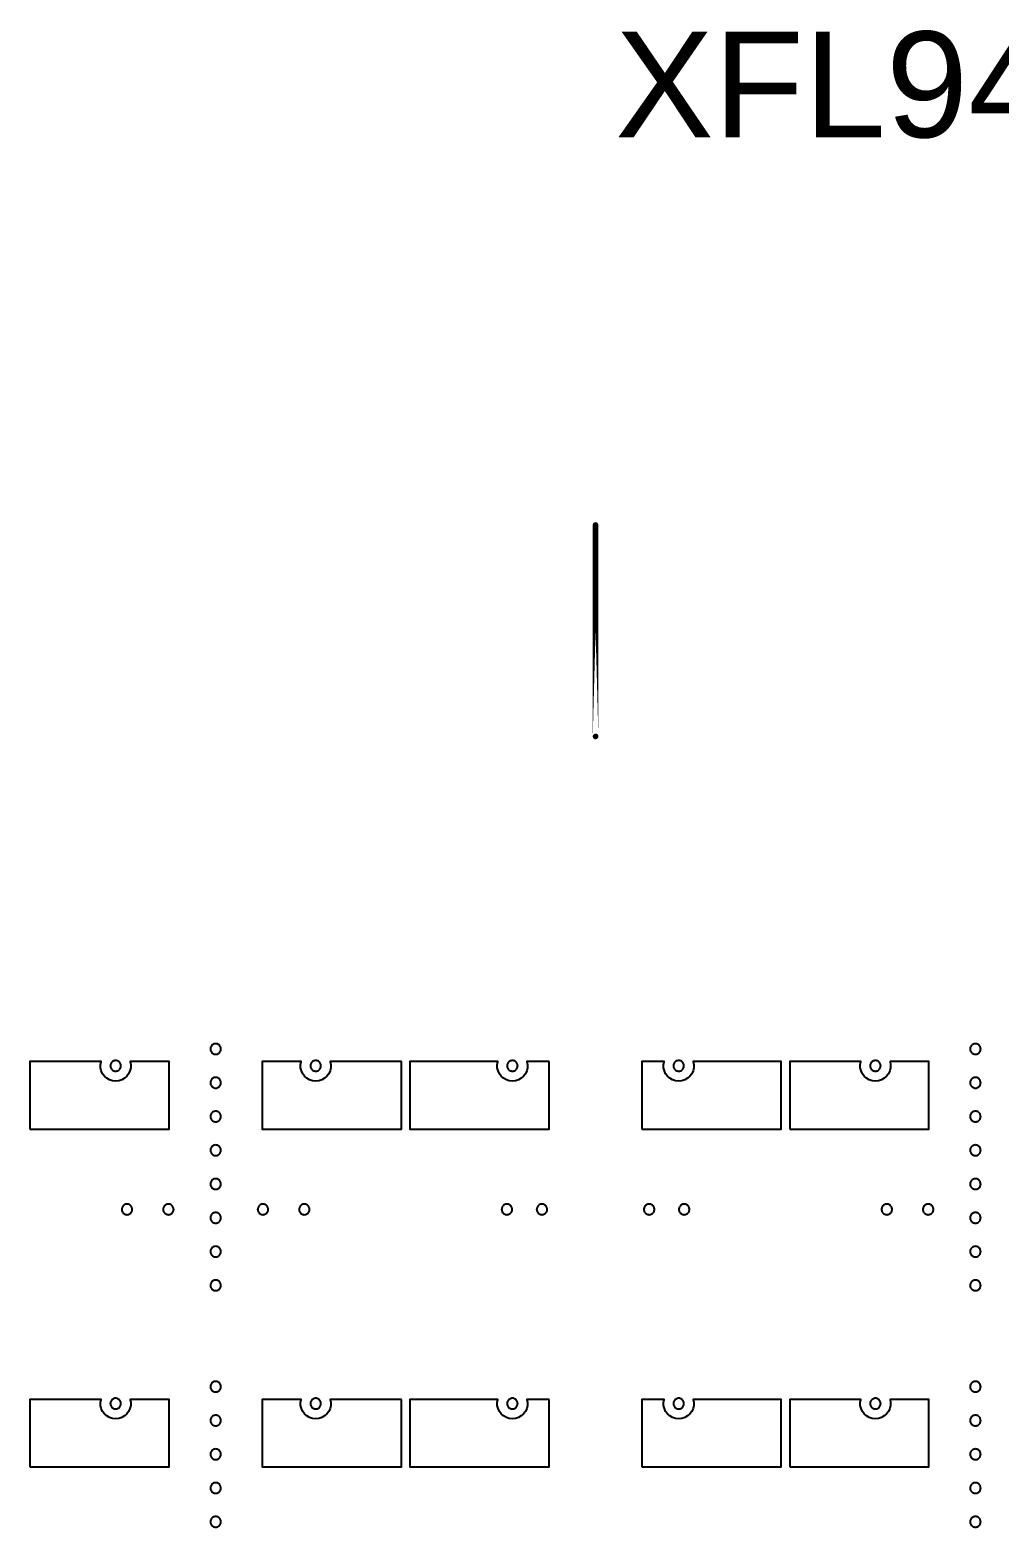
# Model space of a CAD drawing. Extents: x -100 to 100, y -100 to 100.
# Drawn here: x -18.8 to -5.05, y 49.98 to 71.22 of the extents above; entities that cross this region are included whole.
import ezdxf

# ---------------------------------------------------------------- set-up
doc = ezdxf.new("R2010")
doc.units = 0
doc.layers.get('0').update_dxf_attribs({"linetype": 'continuous'})
doc.layers.add('C4', color=7, linetype='continuous')
doc.styles.get("Standard").update_dxf_attribs({"font": 'ARIAL.TTF'})

# ---------------------------------------------------------------- blocks, each defined once
blk = doc.blocks.new('LDI_XFL94-0512-011_C4_B1')
at = {"layer": 'C4'}
for points in [[(-16.168, -53.338), (-16.177, -53.339), (-16.187, -53.341), (-16.196, -53.344), (-16.205, -53.348), (-16.213, -53.354), (-16.221, -53.36), (-16.227, -53.368), (-16.233, -53.376), (-16.237, -53.384), (-16.24, -53.394), (-16.242, -53.403), (-16.243, -53.413), (-16.242, -53.423), (-16.24, -53.433), (-16.237, -53.442), (-16.233, -53.451), (-16.227, -53.459), (-16.221, -53.466), (-16.213, -53.473), (-16.205, -53.478), (-16.196, -53.482), (-16.187, -53.486), (-16.177, -53.488), (-16.168, -53.488), (-16.158, -53.488), (-16.148, -53.486), (-16.139, -53.482), (-16.13, -53.478), (-16.122, -53.473), (-16.115, -53.466), (-16.108, -53.459), (-16.103, -53.451), (-16.098, -53.442), (-16.095, -53.433), (-16.093, -53.423), (-16.093, -53.413), (-16.093, -53.403), (-16.095, -53.394), (-16.098, -53.384), (-16.103, -53.376), (-16.108, -53.368), (-16.115, -53.36), (-16.122, -53.354), (-16.13, -53.348), (-16.139, -53.344), (-16.148, -53.341), (-16.158, -53.339), (-16.168, -53.338)], [(-5.389, -53.338), (-5.399, -53.339), (-5.409, -53.341), (-5.418, -53.344), (-5.427, -53.348), (-5.435, -53.354), (-5.442, -53.36), (-5.449, -53.368), (-5.454, -53.376), (-5.459, -53.384), (-5.462, -53.394), (-5.464, -53.403), (-5.464, -53.413), (-5.464, -53.423), (-5.462, -53.433), (-5.459, -53.442), (-5.454, -53.451), (-5.449, -53.459), (-5.442, -53.466), (-5.435, -53.473), (-5.427, -53.478), (-5.418, -53.482), (-5.409, -53.486), (-5.399, -53.488), (-5.389, -53.488), (-5.379, -53.488), (-5.37, -53.486), (-5.361, -53.482), (-5.352, -53.478), (-5.344, -53.473), (-5.336, -53.466), (-5.33, -53.459), (-5.324, -53.451), (-5.32, -53.442), (-5.317, -53.433), (-5.315, -53.423), (-5.314, -53.413), (-5.315, -53.403), (-5.317, -53.394), (-5.32, -53.384), (-5.324, -53.376), (-5.33, -53.368), (-5.336, -53.36), (-5.344, -53.354), (-5.352, -53.348), (-5.361, -53.344), (-5.37, -53.341), (-5.379, -53.339), (-5.389, -53.338)], [(-18.802, -54.551), (-16.826, -54.551), (-16.826, -53.593), (-17.38, -53.593), (-17.372, -53.636), (-17.373, -53.681), (-17.383, -53.724), (-17.402, -53.764), (-17.429, -53.799), (-17.462, -53.828), (-17.501, -53.85), (-17.543, -53.864), (-17.587, -53.868), (-17.631, -53.864), (-17.673, -53.85), (-17.712, -53.828), (-17.745, -53.799), (-17.772, -53.764), (-17.79, -53.724), (-17.801, -53.681), (-17.802, -53.636), (-17.794, -53.593), (-18.802, -53.593), (-18.802, -54.551)], [(-17.587, -53.578), (-17.597, -53.578), (-17.606, -53.58), (-17.616, -53.583), (-17.624, -53.588), (-17.632, -53.593), (-17.64, -53.6), (-17.646, -53.607), (-17.652, -53.615), (-17.656, -53.624), (-17.659, -53.633), (-17.661, -53.643), (-17.662, -53.653), (-17.661, -53.662), (-17.659, -53.672), (-17.656, -53.681), (-17.652, -53.69), (-17.646, -53.698), (-17.64, -53.706), (-17.632, -53.712), (-17.624, -53.718), (-17.616, -53.722), (-17.606, -53.725), (-17.597, -53.727), (-17.587, -53.728), (-17.577, -53.727), (-17.567, -53.725), (-17.558, -53.722), (-17.549, -53.718), (-17.541, -53.712), (-17.534, -53.706), (-17.527, -53.698), (-17.522, -53.69), (-17.518, -53.681), (-17.514, -53.672), (-17.512, -53.662), (-17.512, -53.653), (-17.512, -53.643), (-17.514, -53.633), (-17.518, -53.624), (-17.522, -53.615), (-17.527, -53.607), (-17.534, -53.6), (-17.541, -53.593), (-17.549, -53.588), (-17.558, -53.583), (-17.567, -53.58), (-17.577, -53.578), (-17.587, -53.578)], [(-13.533, -53.593), (-14.541, -53.593), (-14.534, -53.636), (-14.535, -53.681), (-14.545, -53.724), (-14.564, -53.764), (-14.59, -53.799), (-14.624, -53.828), (-14.662, -53.85), (-14.704, -53.864), (-14.749, -53.868), (-14.793, -53.864), (-14.835, -53.85), (-14.873, -53.828), (-14.907, -53.799), (-14.933, -53.764), (-14.952, -53.724), (-14.962, -53.681), (-14.963, -53.636), (-14.956, -53.593), (-15.509, -53.593), (-15.509, -54.551), (-13.533, -54.551), (-13.533, -53.593)], [(-14.749, -53.578), (-14.758, -53.578), (-14.768, -53.58), (-14.777, -53.583), (-14.786, -53.588), (-14.794, -53.593), (-14.802, -53.6), (-14.808, -53.607), (-14.813, -53.615), (-14.818, -53.624), (-14.821, -53.633), (-14.823, -53.643), (-14.824, -53.653), (-14.823, -53.662), (-14.821, -53.672), (-14.818, -53.681), (-14.813, -53.69), (-14.808, -53.698), (-14.802, -53.706), (-14.794, -53.712), (-14.786, -53.718), (-14.777, -53.722), (-14.768, -53.725), (-14.758, -53.727), (-14.749, -53.728), (-14.739, -53.727), (-14.729, -53.725), (-14.72, -53.722), (-14.711, -53.718), (-14.703, -53.712), (-14.695, -53.706), (-14.689, -53.698), (-14.684, -53.69), (-14.679, -53.681), (-14.676, -53.672), (-14.674, -53.662), (-14.674, -53.653), (-14.674, -53.643), (-14.676, -53.633), (-14.679, -53.624), (-14.684, -53.615), (-14.689, -53.607), (-14.695, -53.6), (-14.703, -53.593), (-14.711, -53.588), (-14.72, -53.583), (-14.729, -53.58), (-14.739, -53.578), (-14.749, -53.578)], [(-11.437, -53.593), (-11.751, -53.593), (-11.743, -53.636), (-11.744, -53.681), (-11.755, -53.724), (-11.773, -53.764), (-11.8, -53.799), (-11.833, -53.828), (-11.872, -53.85), (-11.914, -53.864), (-11.958, -53.868), (-12.002, -53.864), (-12.044, -53.85), (-12.083, -53.828), (-12.116, -53.799), (-12.143, -53.764), (-12.162, -53.724), (-12.172, -53.681), (-12.173, -53.636), (-12.165, -53.593), (-13.413, -53.593), (-13.413, -54.551), (-11.437, -54.551), (-11.437, -53.593)], [(-11.958, -53.578), (-11.968, -53.578), (-11.977, -53.58), (-11.987, -53.583), (-11.996, -53.588), (-12.004, -53.593), (-12.011, -53.6), (-12.018, -53.607), (-12.023, -53.615), (-12.027, -53.624), (-12.031, -53.633), (-12.032, -53.643), (-12.033, -53.653), (-12.032, -53.662), (-12.031, -53.672), (-12.027, -53.681), (-12.023, -53.69), (-12.018, -53.698), (-12.011, -53.706), (-12.004, -53.712), (-11.996, -53.718), (-11.987, -53.722), (-11.977, -53.725), (-11.968, -53.727), (-11.958, -53.728), (-11.948, -53.727), (-11.939, -53.725), (-11.929, -53.722), (-11.921, -53.718), (-11.912, -53.712), (-11.905, -53.706), (-11.899, -53.698), (-11.893, -53.69), (-11.889, -53.681), (-11.886, -53.672), (-11.884, -53.662), (-11.883, -53.653), (-11.884, -53.643), (-11.886, -53.633), (-11.889, -53.624), (-11.893, -53.615), (-11.899, -53.607), (-11.905, -53.6), (-11.912, -53.593), (-11.921, -53.588), (-11.929, -53.583), (-11.939, -53.58), (-11.948, -53.578), (-11.958, -53.578)], [(-10.12, -54.551), (-8.144, -54.551), (-8.144, -53.593), (-9.392, -53.593), (-9.384, -53.636), (-9.385, -53.681), (-9.395, -53.724), (-9.414, -53.764), (-9.441, -53.799), (-9.474, -53.828), (-9.513, -53.85), (-9.555, -53.864), (-9.599, -53.868), (-9.643, -53.864), (-9.685, -53.85), (-9.724, -53.828), (-9.757, -53.799), (-9.784, -53.764), (-9.802, -53.724), (-9.813, -53.681), (-9.814, -53.636), (-9.806, -53.593), (-10.12, -53.593), (-10.12, -54.551)], [(-9.599, -53.578), (-9.609, -53.578), (-9.618, -53.58), (-9.628, -53.583), (-9.636, -53.588), (-9.644, -53.593), (-9.652, -53.6), (-9.658, -53.607), (-9.664, -53.615), (-9.668, -53.624), (-9.671, -53.633), (-9.673, -53.643), (-9.674, -53.653), (-9.673, -53.662), (-9.671, -53.672), (-9.668, -53.681), (-9.664, -53.69), (-9.658, -53.698), (-9.652, -53.706), (-9.644, -53.712), (-9.636, -53.718), (-9.628, -53.722), (-9.618, -53.725), (-9.609, -53.727), (-9.599, -53.728), (-9.589, -53.727), (-9.579, -53.725), (-9.57, -53.722), (-9.561, -53.718), (-9.553, -53.712), (-9.546, -53.706), (-9.539, -53.698), (-9.534, -53.69), (-9.53, -53.681), (-9.526, -53.672), (-9.524, -53.662), (-9.524, -53.653), (-9.524, -53.643), (-9.526, -53.633), (-9.53, -53.624), (-9.534, -53.615), (-9.539, -53.607), (-9.546, -53.6), (-9.553, -53.593), (-9.561, -53.588), (-9.57, -53.583), (-9.579, -53.58), (-9.589, -53.578), (-9.599, -53.578)], [(-8.024, -54.551), (-6.048, -54.551), (-6.048, -53.593), (-6.601, -53.593), (-6.593, -53.636), (-6.595, -53.681), (-6.605, -53.724), (-6.624, -53.764), (-6.65, -53.799), (-6.684, -53.828), (-6.722, -53.85), (-6.764, -53.864), (-6.808, -53.868), (-6.852, -53.864), (-6.895, -53.85), (-6.933, -53.828), (-6.966, -53.799), (-6.993, -53.764), (-7.012, -53.724), (-7.022, -53.681), (-7.023, -53.636), (-7.015, -53.593), (-8.024, -53.593), (-8.024, -54.551)], [(-6.808, -53.578), (-6.818, -53.578), (-6.828, -53.58), (-6.837, -53.583), (-6.846, -53.588), (-6.854, -53.593), (-6.861, -53.6), (-6.868, -53.607), (-6.873, -53.615), (-6.878, -53.624), (-6.881, -53.633), (-6.883, -53.643), (-6.883, -53.653), (-6.883, -53.662), (-6.881, -53.672), (-6.878, -53.681), (-6.873, -53.69), (-6.868, -53.698), (-6.861, -53.706), (-6.854, -53.712), (-6.846, -53.718), (-6.837, -53.722), (-6.828, -53.725), (-6.818, -53.727), (-6.808, -53.728), (-6.799, -53.727), (-6.789, -53.725), (-6.78, -53.722), (-6.771, -53.718), (-6.763, -53.712), (-6.755, -53.706), (-6.749, -53.698), (-6.743, -53.69), (-6.739, -53.681), (-6.736, -53.672), (-6.734, -53.662), (-6.733, -53.653), (-6.734, -53.643), (-6.736, -53.633), (-6.739, -53.624), (-6.743, -53.615), (-6.749, -53.607), (-6.755, -53.6), (-6.763, -53.593), (-6.771, -53.588), (-6.78, -53.583), (-6.789, -53.58), (-6.799, -53.578), (-6.808, -53.578)], [(-16.168, -53.817), (-16.177, -53.818), (-16.187, -53.82), (-16.196, -53.823), (-16.205, -53.827), (-16.213, -53.833), (-16.221, -53.839), (-16.227, -53.847), (-16.233, -53.855), (-16.237, -53.864), (-16.24, -53.873), (-16.242, -53.882), (-16.243, -53.892), (-16.242, -53.902), (-16.24, -53.912), (-16.237, -53.921), (-16.233, -53.93), (-16.227, -53.938), (-16.221, -53.945), (-16.213, -53.952), (-16.205, -53.957), (-16.196, -53.962), (-16.187, -53.965), (-16.177, -53.967), (-16.168, -53.967), (-16.158, -53.967), (-16.148, -53.965), (-16.139, -53.962), (-16.13, -53.957), (-16.122, -53.952), (-16.115, -53.945), (-16.108, -53.938), (-16.103, -53.93), (-16.098, -53.921), (-16.095, -53.912), (-16.093, -53.902), (-16.093, -53.892), (-16.093, -53.882), (-16.095, -53.873), (-16.098, -53.864), (-16.103, -53.855), (-16.108, -53.847), (-16.115, -53.839), (-16.122, -53.833), (-16.13, -53.827), (-16.139, -53.823), (-16.148, -53.82), (-16.158, -53.818), (-16.168, -53.817)], [(-5.389, -53.817), (-5.399, -53.818), (-5.409, -53.82), (-5.418, -53.823), (-5.427, -53.827), (-5.435, -53.833), (-5.442, -53.839), (-5.449, -53.847), (-5.454, -53.855), (-5.459, -53.864), (-5.462, -53.873), (-5.464, -53.882), (-5.464, -53.892), (-5.464, -53.902), (-5.462, -53.912), (-5.459, -53.921), (-5.454, -53.93), (-5.449, -53.938), (-5.442, -53.945), (-5.435, -53.952), (-5.427, -53.957), (-5.418, -53.962), (-5.409, -53.965), (-5.399, -53.967), (-5.389, -53.967), (-5.379, -53.967), (-5.37, -53.965), (-5.361, -53.962), (-5.352, -53.957), (-5.344, -53.952), (-5.336, -53.945), (-5.33, -53.938), (-5.324, -53.93), (-5.32, -53.921), (-5.317, -53.912), (-5.315, -53.902), (-5.314, -53.892), (-5.315, -53.882), (-5.317, -53.873), (-5.32, -53.864), (-5.324, -53.855), (-5.33, -53.847), (-5.336, -53.839), (-5.344, -53.833), (-5.352, -53.827), (-5.361, -53.823), (-5.37, -53.82), (-5.379, -53.818), (-5.389, -53.817)], [(-16.168, -54.296), (-16.177, -54.297), (-16.187, -54.299), (-16.196, -54.302), (-16.205, -54.306), (-16.213, -54.312), (-16.221, -54.318), (-16.227, -54.326), (-16.233, -54.334), (-16.237, -54.343), (-16.24, -54.352), (-16.242, -54.361), (-16.243, -54.371), (-16.242, -54.381), (-16.24, -54.391), (-16.237, -54.4), (-16.233, -54.409), (-16.227, -54.417), (-16.221, -54.424), (-16.213, -54.431), (-16.205, -54.436), (-16.196, -54.441), (-16.187, -54.444), (-16.177, -54.446), (-16.168, -54.446), (-16.158, -54.446), (-16.148, -54.444), (-16.139, -54.441), (-16.13, -54.436), (-16.122, -54.431), (-16.115, -54.424), (-16.108, -54.417), (-16.103, -54.409), (-16.098, -54.4), (-16.095, -54.391), (-16.093, -54.381), (-16.093, -54.371), (-16.093, -54.361), (-16.095, -54.352), (-16.098, -54.343), (-16.103, -54.334), (-16.108, -54.326), (-16.115, -54.318), (-16.122, -54.312), (-16.13, -54.306), (-16.139, -54.302), (-16.148, -54.299), (-16.158, -54.297), (-16.168, -54.296)], [(-5.389, -54.296), (-5.399, -54.297), (-5.409, -54.299), (-5.418, -54.302), (-5.427, -54.306), (-5.435, -54.312), (-5.442, -54.318), (-5.449, -54.326), (-5.454, -54.334), (-5.459, -54.343), (-5.462, -54.352), (-5.464, -54.361), (-5.464, -54.371), (-5.464, -54.381), (-5.462, -54.391), (-5.459, -54.4), (-5.454, -54.409), (-5.449, -54.417), (-5.442, -54.424), (-5.435, -54.431), (-5.427, -54.436), (-5.418, -54.441), (-5.409, -54.444), (-5.399, -54.446), (-5.389, -54.446), (-5.379, -54.446), (-5.37, -54.444), (-5.361, -54.441), (-5.352, -54.436), (-5.344, -54.431), (-5.336, -54.424), (-5.33, -54.417), (-5.324, -54.409), (-5.32, -54.4), (-5.317, -54.391), (-5.315, -54.381), (-5.314, -54.371), (-5.315, -54.361), (-5.317, -54.352), (-5.32, -54.343), (-5.324, -54.334), (-5.33, -54.326), (-5.336, -54.318), (-5.344, -54.312), (-5.352, -54.306), (-5.361, -54.302), (-5.37, -54.299), (-5.379, -54.297), (-5.389, -54.296)], [(-16.168, -54.775), (-16.177, -54.776), (-16.187, -54.778), (-16.196, -54.781), (-16.205, -54.785), (-16.213, -54.791), (-16.221, -54.797), (-16.227, -54.805), (-16.233, -54.813), (-16.237, -54.822), (-16.24, -54.831), (-16.242, -54.841), (-16.243, -54.85), (-16.242, -54.86), (-16.24, -54.87), (-16.237, -54.879), (-16.233, -54.888), (-16.227, -54.896), (-16.221, -54.903), (-16.213, -54.91), (-16.205, -54.915), (-16.196, -54.92), (-16.187, -54.923), (-16.177, -54.925), (-16.168, -54.925), (-16.158, -54.925), (-16.148, -54.923), (-16.139, -54.92), (-16.13, -54.915), (-16.122, -54.91), (-16.115, -54.903), (-16.108, -54.896), (-16.103, -54.888), (-16.098, -54.879), (-16.095, -54.87), (-16.093, -54.86), (-16.093, -54.85), (-16.093, -54.841), (-16.095, -54.831), (-16.098, -54.822), (-16.103, -54.813), (-16.108, -54.805), (-16.115, -54.797), (-16.122, -54.791), (-16.13, -54.785), (-16.139, -54.781), (-16.148, -54.778), (-16.158, -54.776), (-16.168, -54.775)], [(-5.389, -54.775), (-5.399, -54.776), (-5.409, -54.778), (-5.418, -54.781), (-5.427, -54.785), (-5.435, -54.791), (-5.442, -54.797), (-5.449, -54.805), (-5.454, -54.813), (-5.459, -54.822), (-5.462, -54.831), (-5.464, -54.841), (-5.464, -54.85), (-5.464, -54.86), (-5.462, -54.87), (-5.459, -54.879), (-5.454, -54.888), (-5.449, -54.896), (-5.442, -54.903), (-5.435, -54.91), (-5.427, -54.915), (-5.418, -54.92), (-5.409, -54.923), (-5.399, -54.925), (-5.389, -54.925), (-5.379, -54.925), (-5.37, -54.923), (-5.361, -54.92), (-5.352, -54.915), (-5.344, -54.91), (-5.336, -54.903), (-5.33, -54.896), (-5.324, -54.888), (-5.32, -54.879), (-5.317, -54.87), (-5.315, -54.86), (-5.314, -54.85), (-5.315, -54.841), (-5.317, -54.831), (-5.32, -54.822), (-5.324, -54.813), (-5.33, -54.805), (-5.336, -54.797), (-5.344, -54.791), (-5.352, -54.785), (-5.361, -54.781), (-5.37, -54.778), (-5.379, -54.776), (-5.389, -54.775)], [(-16.168, -55.254), (-16.177, -55.255), (-16.187, -55.257), (-16.196, -55.26), (-16.205, -55.264), (-16.213, -55.27), (-16.221, -55.276), (-16.227, -55.284), (-16.233, -55.292), (-16.237, -55.301), (-16.24, -55.31), (-16.242, -55.32), (-16.243, -55.329), (-16.242, -55.339), (-16.24, -55.349), (-16.237, -55.358), (-16.233, -55.367), (-16.227, -55.375), (-16.221, -55.382), (-16.213, -55.389), (-16.205, -55.394), (-16.196, -55.399), (-16.187, -55.402), (-16.177, -55.404), (-16.168, -55.404), (-16.158, -55.404), (-16.148, -55.402), (-16.139, -55.399), (-16.13, -55.394), (-16.122, -55.389), (-16.115, -55.382), (-16.108, -55.375), (-16.103, -55.367), (-16.098, -55.358), (-16.095, -55.349), (-16.093, -55.339), (-16.093, -55.329), (-16.093, -55.32), (-16.095, -55.31), (-16.098, -55.301), (-16.103, -55.292), (-16.108, -55.284), (-16.115, -55.276), (-16.122, -55.27), (-16.13, -55.264), (-16.139, -55.26), (-16.148, -55.257), (-16.158, -55.255), (-16.168, -55.254)], [(-5.389, -55.254), (-5.399, -55.255), (-5.409, -55.257), (-5.418, -55.26), (-5.427, -55.264), (-5.435, -55.27), (-5.442, -55.276), (-5.449, -55.284), (-5.454, -55.292), (-5.459, -55.301), (-5.462, -55.31), (-5.464, -55.32), (-5.464, -55.329), (-5.464, -55.339), (-5.462, -55.349), (-5.459, -55.358), (-5.454, -55.367), (-5.449, -55.375), (-5.442, -55.382), (-5.435, -55.389), (-5.427, -55.394), (-5.418, -55.399), (-5.409, -55.402), (-5.399, -55.404), (-5.389, -55.404), (-5.379, -55.404), (-5.37, -55.402), (-5.361, -55.399), (-5.352, -55.394), (-5.344, -55.389), (-5.336, -55.382), (-5.33, -55.375), (-5.324, -55.367), (-5.32, -55.358), (-5.317, -55.349), (-5.315, -55.339), (-5.314, -55.329), (-5.315, -55.32), (-5.317, -55.31), (-5.32, -55.301), (-5.324, -55.292), (-5.33, -55.284), (-5.336, -55.276), (-5.344, -55.27), (-5.352, -55.264), (-5.361, -55.26), (-5.37, -55.257), (-5.379, -55.255), (-5.389, -55.254)], [(-17.425, -55.614), (-17.435, -55.614), (-17.445, -55.616), (-17.454, -55.619), (-17.463, -55.624), (-17.471, -55.629), (-17.478, -55.636), (-17.485, -55.643), (-17.49, -55.651), (-17.494, -55.66), (-17.498, -55.669), (-17.5, -55.679), (-17.5, -55.689), (-17.5, -55.698), (-17.498, -55.708), (-17.494, -55.717), (-17.49, -55.726), (-17.485, -55.734), (-17.478, -55.742), (-17.471, -55.748), (-17.463, -55.754), (-17.454, -55.758), (-17.445, -55.761), (-17.435, -55.763), (-17.425, -55.764), (-17.415, -55.763), (-17.406, -55.761), (-17.396, -55.758), (-17.388, -55.754), (-17.379, -55.748), (-17.372, -55.742), (-17.366, -55.734), (-17.36, -55.726), (-17.356, -55.717), (-17.353, -55.708), (-17.351, -55.698), (-17.35, -55.689), (-17.351, -55.679), (-17.353, -55.669), (-17.356, -55.66), (-17.36, -55.651), (-17.366, -55.643), (-17.372, -55.636), (-17.379, -55.629), (-17.388, -55.624), (-17.396, -55.619), (-17.406, -55.616), (-17.415, -55.614), (-17.425, -55.614)], [(-16.838, -55.614), (-16.848, -55.614), (-16.858, -55.616), (-16.867, -55.619), (-16.876, -55.624), (-16.884, -55.629), (-16.891, -55.636), (-16.898, -55.643), (-16.903, -55.651), (-16.908, -55.66), (-16.911, -55.669), (-16.913, -55.679), (-16.913, -55.689), (-16.913, -55.698), (-16.911, -55.708), (-16.908, -55.717), (-16.903, -55.726), (-16.898, -55.734), (-16.891, -55.742), (-16.884, -55.748), (-16.876, -55.754), (-16.867, -55.758), (-16.858, -55.761), (-16.848, -55.763), (-16.838, -55.764), (-16.829, -55.763), (-16.819, -55.761), (-16.81, -55.758), (-16.801, -55.754), (-16.793, -55.748), (-16.785, -55.742), (-16.779, -55.734), (-16.773, -55.726), (-16.769, -55.717), (-16.766, -55.708), (-16.764, -55.698), (-16.763, -55.689), (-16.764, -55.679), (-16.766, -55.669), (-16.769, -55.66), (-16.773, -55.651), (-16.779, -55.643), (-16.785, -55.636), (-16.793, -55.629), (-16.801, -55.624), (-16.81, -55.619), (-16.819, -55.616), (-16.829, -55.614), (-16.838, -55.614)], [(-15.497, -55.614), (-15.507, -55.614), (-15.516, -55.616), (-15.526, -55.619), (-15.535, -55.624), (-15.543, -55.629), (-15.55, -55.636), (-15.557, -55.643), (-15.562, -55.651), (-15.566, -55.66), (-15.569, -55.669), (-15.571, -55.679), (-15.572, -55.689), (-15.571, -55.698), (-15.569, -55.708), (-15.566, -55.717), (-15.562, -55.726), (-15.557, -55.734), (-15.55, -55.742), (-15.543, -55.748), (-15.535, -55.754), (-15.526, -55.758), (-15.516, -55.761), (-15.507, -55.763), (-15.497, -55.764), (-15.487, -55.763), (-15.478, -55.761), (-15.468, -55.758), (-15.46, -55.754), (-15.451, -55.748), (-15.444, -55.742), (-15.438, -55.734), (-15.432, -55.726), (-15.428, -55.717), (-15.425, -55.708), (-15.423, -55.698), (-15.422, -55.689), (-15.423, -55.679), (-15.425, -55.669), (-15.428, -55.66), (-15.432, -55.651), (-15.438, -55.643), (-15.444, -55.636), (-15.451, -55.629), (-15.46, -55.624), (-15.468, -55.619), (-15.478, -55.616), (-15.487, -55.614), (-15.497, -55.614)], [(-14.91, -55.614), (-14.92, -55.614), (-14.93, -55.616), (-14.939, -55.619), (-14.948, -55.624), (-14.956, -55.629), (-14.963, -55.636), (-14.97, -55.643), (-14.975, -55.651), (-14.979, -55.66), (-14.983, -55.669), (-14.985, -55.679), (-14.985, -55.689), (-14.985, -55.698), (-14.983, -55.708), (-14.979, -55.717), (-14.975, -55.726), (-14.97, -55.734), (-14.963, -55.742), (-14.956, -55.748), (-14.948, -55.754), (-14.939, -55.758), (-14.93, -55.761), (-14.92, -55.763), (-14.91, -55.764), (-14.9, -55.763), (-14.891, -55.761), (-14.881, -55.758), (-14.873, -55.754), (-14.865, -55.748), (-14.857, -55.742), (-14.851, -55.734), (-14.845, -55.726), (-14.841, -55.717), (-14.838, -55.708), (-14.836, -55.698), (-14.835, -55.689), (-14.836, -55.679), (-14.838, -55.669), (-14.841, -55.66), (-14.845, -55.651), (-14.851, -55.643), (-14.857, -55.636), (-14.865, -55.629), (-14.873, -55.624), (-14.881, -55.619), (-14.891, -55.616), (-14.9, -55.614), (-14.91, -55.614)], [(-12.036, -55.614), (-12.046, -55.614), (-12.055, -55.616), (-12.065, -55.619), (-12.073, -55.624), (-12.082, -55.629), (-12.089, -55.636), (-12.095, -55.643), (-12.101, -55.651), (-12.105, -55.66), (-12.108, -55.669), (-12.11, -55.679), (-12.111, -55.689), (-12.11, -55.698), (-12.108, -55.708), (-12.105, -55.717), (-12.101, -55.726), (-12.095, -55.734), (-12.089, -55.742), (-12.082, -55.748), (-12.073, -55.754), (-12.065, -55.758), (-12.055, -55.761), (-12.046, -55.763), (-12.036, -55.764), (-12.026, -55.763), (-12.017, -55.761), (-12.007, -55.758), (-11.998, -55.754), (-11.99, -55.748), (-11.983, -55.742), (-11.976, -55.734), (-11.971, -55.726), (-11.967, -55.717), (-11.963, -55.708), (-11.962, -55.698), (-11.961, -55.689), (-11.962, -55.679), (-11.963, -55.669), (-11.967, -55.66), (-11.971, -55.651), (-11.976, -55.643), (-11.983, -55.636), (-11.99, -55.629), (-11.998, -55.624), (-12.007, -55.619), (-12.017, -55.616), (-12.026, -55.614), (-12.036, -55.614)], [(-11.539, -55.614), (-11.549, -55.614), (-11.558, -55.616), (-11.568, -55.619), (-11.576, -55.624), (-11.585, -55.629), (-11.592, -55.636), (-11.598, -55.643), (-11.604, -55.651), (-11.608, -55.66), (-11.611, -55.669), (-11.613, -55.679), (-11.614, -55.689), (-11.613, -55.698), (-11.611, -55.708), (-11.608, -55.717), (-11.604, -55.726), (-11.598, -55.734), (-11.592, -55.742), (-11.585, -55.748), (-11.576, -55.754), (-11.568, -55.758), (-11.558, -55.761), (-11.549, -55.763), (-11.539, -55.764), (-11.529, -55.763), (-11.52, -55.761), (-11.51, -55.758), (-11.501, -55.754), (-11.493, -55.748), (-11.486, -55.742), (-11.479, -55.734), (-11.474, -55.726), (-11.47, -55.717), (-11.466, -55.708), (-11.465, -55.698), (-11.464, -55.689), (-11.465, -55.679), (-11.466, -55.669), (-11.47, -55.66), (-11.474, -55.651), (-11.479, -55.643), (-11.486, -55.636), (-11.493, -55.629), (-11.501, -55.624), (-11.51, -55.619), (-11.52, -55.616), (-11.529, -55.614), (-11.539, -55.614)], [(-10.018, -55.614), (-10.028, -55.614), (-10.037, -55.616), (-10.047, -55.619), (-10.055, -55.624), (-10.064, -55.629), (-10.071, -55.636), (-10.077, -55.643), (-10.083, -55.651), (-10.087, -55.66), (-10.09, -55.669), (-10.092, -55.679), (-10.093, -55.689), (-10.092, -55.698), (-10.09, -55.708), (-10.087, -55.717), (-10.083, -55.726), (-10.077, -55.734), (-10.071, -55.742), (-10.064, -55.748), (-10.055, -55.754), (-10.047, -55.758), (-10.037, -55.761), (-10.028, -55.763), (-10.018, -55.764), (-10.008, -55.763), (-9.999, -55.761), (-9.989, -55.758), (-9.98, -55.754), (-9.972, -55.748), (-9.965, -55.742), (-9.958, -55.734), (-9.953, -55.726), (-9.949, -55.717), (-9.946, -55.708), (-9.944, -55.698), (-9.943, -55.689), (-9.944, -55.679), (-9.946, -55.669), (-9.949, -55.66), (-9.953, -55.651), (-9.958, -55.643), (-9.965, -55.636), (-9.972, -55.629), (-9.98, -55.624), (-9.989, -55.619), (-9.999, -55.616), (-10.008, -55.614), (-10.018, -55.614)], [(-9.521, -55.614), (-9.531, -55.614), (-9.54, -55.616), (-9.55, -55.619), (-9.558, -55.624), (-9.567, -55.629), (-9.574, -55.636), (-9.58, -55.643), (-9.586, -55.651), (-9.59, -55.66), (-9.593, -55.669), (-9.595, -55.679), (-9.596, -55.689), (-9.595, -55.698), (-9.593, -55.708), (-9.59, -55.717), (-9.586, -55.726), (-9.58, -55.734), (-9.574, -55.742), (-9.567, -55.748), (-9.558, -55.754), (-9.55, -55.758), (-9.54, -55.761), (-9.531, -55.763), (-9.521, -55.764), (-9.511, -55.763), (-9.502, -55.761), (-9.492, -55.758), (-9.483, -55.754), (-9.475, -55.748), (-9.468, -55.742), (-9.461, -55.734), (-9.456, -55.726), (-9.452, -55.717), (-9.449, -55.708), (-9.447, -55.698), (-9.446, -55.689), (-9.447, -55.679), (-9.449, -55.669), (-9.452, -55.66), (-9.456, -55.651), (-9.461, -55.643), (-9.468, -55.636), (-9.475, -55.629), (-9.483, -55.624), (-9.492, -55.619), (-9.502, -55.616), (-9.511, -55.614), (-9.521, -55.614)], [(-6.647, -55.614), (-6.656, -55.614), (-6.666, -55.616), (-6.675, -55.619), (-6.684, -55.624), (-6.692, -55.629), (-6.7, -55.636), (-6.706, -55.643), (-6.712, -55.651), (-6.716, -55.66), (-6.719, -55.669), (-6.721, -55.679), (-6.722, -55.689), (-6.721, -55.698), (-6.719, -55.708), (-6.716, -55.717), (-6.712, -55.726), (-6.706, -55.734), (-6.7, -55.742), (-6.692, -55.748), (-6.684, -55.754), (-6.675, -55.758), (-6.666, -55.761), (-6.656, -55.763), (-6.647, -55.764), (-6.637, -55.763), (-6.627, -55.761), (-6.618, -55.758), (-6.609, -55.754), (-6.601, -55.748), (-6.594, -55.742), (-6.587, -55.734), (-6.582, -55.726), (-6.577, -55.717), (-6.574, -55.708), (-6.572, -55.698), (-6.572, -55.689), (-6.572, -55.679), (-6.574, -55.669), (-6.577, -55.66), (-6.582, -55.651), (-6.587, -55.643), (-6.594, -55.636), (-6.601, -55.629), (-6.609, -55.624), (-6.618, -55.619), (-6.627, -55.616), (-6.637, -55.614), (-6.647, -55.614)], [(-6.06, -55.614), (-6.07, -55.614), (-6.079, -55.616), (-6.089, -55.619), (-6.097, -55.624), (-6.106, -55.629), (-6.113, -55.636), (-6.119, -55.643), (-6.125, -55.651), (-6.129, -55.66), (-6.132, -55.669), (-6.134, -55.679), (-6.135, -55.689), (-6.134, -55.698), (-6.132, -55.708), (-6.129, -55.717), (-6.125, -55.726), (-6.119, -55.734), (-6.113, -55.742), (-6.106, -55.748), (-6.097, -55.754), (-6.089, -55.758), (-6.079, -55.761), (-6.07, -55.763), (-6.06, -55.764), (-6.05, -55.763), (-6.04, -55.761), (-6.031, -55.758), (-6.022, -55.754), (-6.014, -55.748), (-6.007, -55.742), (-6, -55.734), (-5.995, -55.726), (-5.991, -55.717), (-5.987, -55.708), (-5.986, -55.698), (-5.985, -55.689), (-5.986, -55.679), (-5.987, -55.669), (-5.991, -55.66), (-5.995, -55.651), (-6, -55.643), (-6.007, -55.636), (-6.014, -55.629), (-6.022, -55.624), (-6.031, -55.619), (-6.04, -55.616), (-6.05, -55.614), (-6.06, -55.614)], [(-16.168, -55.733), (-16.177, -55.734), (-16.187, -55.736), (-16.196, -55.739), (-16.205, -55.743), (-16.213, -55.749), (-16.221, -55.755), (-16.227, -55.763), (-16.233, -55.771), (-16.237, -55.78), (-16.24, -55.789), (-16.242, -55.799), (-16.243, -55.808), (-16.242, -55.818), (-16.24, -55.828), (-16.237, -55.837), (-16.233, -55.846), (-16.227, -55.854), (-16.221, -55.861), (-16.213, -55.868), (-16.205, -55.873), (-16.196, -55.878), (-16.187, -55.881), (-16.177, -55.883), (-16.168, -55.883), (-16.158, -55.883), (-16.148, -55.881), (-16.139, -55.878), (-16.13, -55.873), (-16.122, -55.868), (-16.115, -55.861), (-16.108, -55.854), (-16.103, -55.846), (-16.098, -55.837), (-16.095, -55.828), (-16.093, -55.818), (-16.093, -55.808), (-16.093, -55.799), (-16.095, -55.789), (-16.098, -55.78), (-16.103, -55.771), (-16.108, -55.763), (-16.115, -55.755), (-16.122, -55.749), (-16.13, -55.743), (-16.139, -55.739), (-16.148, -55.736), (-16.158, -55.734), (-16.168, -55.733)], [(-5.389, -55.733), (-5.399, -55.734), (-5.409, -55.736), (-5.418, -55.739), (-5.427, -55.743), (-5.435, -55.749), (-5.442, -55.755), (-5.449, -55.763), (-5.454, -55.771), (-5.459, -55.78), (-5.462, -55.789), (-5.464, -55.799), (-5.464, -55.808), (-5.464, -55.818), (-5.462, -55.828), (-5.459, -55.837), (-5.454, -55.846), (-5.449, -55.854), (-5.442, -55.861), (-5.435, -55.868), (-5.427, -55.873), (-5.418, -55.878), (-5.409, -55.881), (-5.399, -55.883), (-5.389, -55.883), (-5.379, -55.883), (-5.37, -55.881), (-5.361, -55.878), (-5.352, -55.873), (-5.344, -55.868), (-5.336, -55.861), (-5.33, -55.854), (-5.324, -55.846), (-5.32, -55.837), (-5.317, -55.828), (-5.315, -55.818), (-5.314, -55.808), (-5.315, -55.799), (-5.317, -55.789), (-5.32, -55.78), (-5.324, -55.771), (-5.33, -55.763), (-5.336, -55.755), (-5.344, -55.749), (-5.352, -55.743), (-5.361, -55.739), (-5.37, -55.736), (-5.379, -55.734), (-5.389, -55.733)], [(-16.168, -56.212), (-16.177, -56.213), (-16.187, -56.215), (-16.196, -56.218), (-16.205, -56.222), (-16.213, -56.228), (-16.221, -56.234), (-16.227, -56.242), (-16.233, -56.25), (-16.237, -56.259), (-16.24, -56.268), (-16.242, -56.278), (-16.243, -56.287), (-16.242, -56.297), (-16.24, -56.307), (-16.237, -56.316), (-16.233, -56.325), (-16.227, -56.333), (-16.221, -56.34), (-16.213, -56.347), (-16.205, -56.352), (-16.196, -56.357), (-16.187, -56.36), (-16.177, -56.362), (-16.168, -56.362), (-16.158, -56.362), (-16.148, -56.36), (-16.139, -56.357), (-16.13, -56.352), (-16.122, -56.347), (-16.115, -56.34), (-16.108, -56.333), (-16.103, -56.325), (-16.098, -56.316), (-16.095, -56.307), (-16.093, -56.297), (-16.093, -56.287), (-16.093, -56.278), (-16.095, -56.268), (-16.098, -56.259), (-16.103, -56.25), (-16.108, -56.242), (-16.115, -56.234), (-16.122, -56.228), (-16.13, -56.222), (-16.139, -56.218), (-16.148, -56.215), (-16.158, -56.213), (-16.168, -56.212)], [(-5.389, -56.212), (-5.399, -56.213), (-5.409, -56.215), (-5.418, -56.218), (-5.427, -56.222), (-5.435, -56.228), (-5.442, -56.234), (-5.449, -56.242), (-5.454, -56.25), (-5.459, -56.259), (-5.462, -56.268), (-5.464, -56.278), (-5.464, -56.287), (-5.464, -56.297), (-5.462, -56.307), (-5.459, -56.316), (-5.454, -56.325), (-5.449, -56.333), (-5.442, -56.34), (-5.435, -56.347), (-5.427, -56.352), (-5.418, -56.357), (-5.409, -56.36), (-5.399, -56.362), (-5.389, -56.362), (-5.379, -56.362), (-5.37, -56.36), (-5.361, -56.357), (-5.352, -56.352), (-5.344, -56.347), (-5.336, -56.34), (-5.33, -56.333), (-5.324, -56.325), (-5.32, -56.316), (-5.317, -56.307), (-5.315, -56.297), (-5.314, -56.287), (-5.315, -56.278), (-5.317, -56.268), (-5.32, -56.259), (-5.324, -56.25), (-5.33, -56.242), (-5.336, -56.234), (-5.344, -56.228), (-5.352, -56.222), (-5.361, -56.218), (-5.37, -56.215), (-5.379, -56.213), (-5.389, -56.212)], [(-16.168, -56.691), (-16.177, -56.692), (-16.187, -56.694), (-16.196, -56.697), (-16.205, -56.702), (-16.213, -56.707), (-16.221, -56.713), (-16.227, -56.721), (-16.233, -56.729), (-16.237, -56.738), (-16.24, -56.747), (-16.242, -56.757), (-16.243, -56.766), (-16.242, -56.776), (-16.24, -56.786), (-16.237, -56.795), (-16.233, -56.804), (-16.227, -56.812), (-16.221, -56.82), (-16.213, -56.826), (-16.205, -56.831), (-16.196, -56.836), (-16.187, -56.839), (-16.177, -56.841), (-16.168, -56.841), (-16.158, -56.841), (-16.148, -56.839), (-16.139, -56.836), (-16.13, -56.831), (-16.122, -56.826), (-16.115, -56.82), (-16.108, -56.812), (-16.103, -56.804), (-16.098, -56.795), (-16.095, -56.786), (-16.093, -56.776), (-16.093, -56.766), (-16.093, -56.757), (-16.095, -56.747), (-16.098, -56.738), (-16.103, -56.729), (-16.108, -56.721), (-16.115, -56.713), (-16.122, -56.707), (-16.13, -56.702), (-16.139, -56.697), (-16.148, -56.694), (-16.158, -56.692), (-16.168, -56.691)], [(-5.389, -56.691), (-5.399, -56.692), (-5.409, -56.694), (-5.418, -56.697), (-5.427, -56.702), (-5.435, -56.707), (-5.442, -56.713), (-5.449, -56.721), (-5.454, -56.729), (-5.459, -56.738), (-5.462, -56.747), (-5.464, -56.757), (-5.464, -56.766), (-5.464, -56.776), (-5.462, -56.786), (-5.459, -56.795), (-5.454, -56.804), (-5.449, -56.812), (-5.442, -56.82), (-5.435, -56.826), (-5.427, -56.831), (-5.418, -56.836), (-5.409, -56.839), (-5.399, -56.841), (-5.389, -56.841), (-5.379, -56.841), (-5.37, -56.839), (-5.361, -56.836), (-5.352, -56.831), (-5.344, -56.826), (-5.336, -56.82), (-5.33, -56.812), (-5.324, -56.804), (-5.32, -56.795), (-5.317, -56.786), (-5.315, -56.776), (-5.314, -56.766), (-5.315, -56.757), (-5.317, -56.747), (-5.32, -56.738), (-5.324, -56.729), (-5.33, -56.721), (-5.336, -56.713), (-5.344, -56.707), (-5.352, -56.702), (-5.361, -56.697), (-5.37, -56.694), (-5.379, -56.692), (-5.389, -56.691)]]:
    blk.add_lwpolyline(points, close=True, dxfattribs=at)
blk = doc.blocks.new('cutlineendpoint')
at = {"const_width": 0.04}
blk.add_lwpolyline([(-0.02, 0, 1), (0.02, 0, 1)], format="xyb", close=True, dxfattribs=at)

msp = doc.modelspace()

# ---------------------------------------------------------------- linework, layer by layer
at = {"layer": 'C4', "const_width": 0.08}
msp.add_lwpolyline([(-10.778, 61.2), (-10.778, 64.2)], close=True, dxfattribs=at)

# ---------------------------------------------------------------- block references
at = {"layer": 'C4'}
for name, p in [('cutlineendpoint', (-10.778, 64.2)), ('cutlineendpoint', (-10.778, 61.2)), ('LDI_XFL94-0512-011_C4_B1', (0, 110.18)), ('LDI_XFL94-0512-011_C4_B1', (0, 105.389))]:
    msp.add_blockref(name, p, dxfattribs=at)

# ---------------------------------------------------------------- texts
msp.add_text('XFL94-0512-011-C4', height=1.5, dxfattribs=at).set_placement((-10.5, 69.7))

doc.saveas('drawing.dxf')
